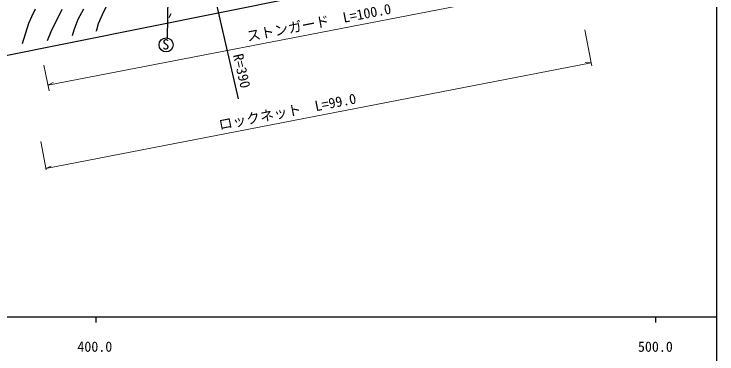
# Model space of a CAD drawing. Units: millimetres, scale not verified. Extents: x 40000 to 680000, y 20000 to 380000.
# Drawn here: x 453416 to 579000, y 198357 to 259094 of the extents above; entities that cross this region are included whole.
import ezdxf
from ezdxf.enums import TextEntityAlignment as Align

# ---------------------------------------------------------------- set-up
doc = ezdxf.new("R2010")
doc.units = ezdxf.units.MM
doc.header["$LTSCALE"] = 1000
for name, color, linetype, lineweight in [('M-BGD', 7, 'Continuous', 25), ('M-STR-HTXT', 7, 'Continuous', 13), ('M-TTL-BAND', 7, 'Continuous', 25)]:
    doc.layers.add(name, color=color, linetype=linetype, lineweight=lineweight)
doc.styles.add('ＭＳ ゴシック', font='')
doc.styles.get('ＭＳ ゴシック').set_extended_font_data('MS Gothic')

msp = doc.modelspace()

# ---------------------------------------------------------------- linework, layer by layer
at = {"layer": 'M-BGD'}
for p, q in [((493488, 243956), (483958, 285498)), ((480850, 254804), (481229, 276705)), ((443819, 250068), (558935, 273232)), ((456591, 258671), (457269, 260026)), ((464889, 258163), (465905, 260026)), ((469207, 259010), (469884, 260364)), ((460063, 255962), (462010, 259941)), ((468529, 257401), (469207, 259010)), ((481145, 258502), (481483, 259179)), ((454898, 253845), (456083, 257486)), ((456083, 257486), (456591, 258671)), ((464127, 256300), (464889, 258163)), ((463873, 255284), (464127, 256300)), ((468106, 256046), (468191, 256300)), ((468191, 256300), (468529, 257401)), ((459385, 254353), (460063, 255962))]:
    msp.add_line(p, q, dxfattribs=at)
msp.add_circle((480582, 253583), 1250, dxfattribs=at)
at = {"layer": 'M-STR-HTXT'}
for p, q in [((459446, 246416), (556850, 265301)), ((556498, 250374), (555397, 256300)), ((459666, 245363), (458708, 249950)), ((459094, 231488), (556498, 250374)), ((556498, 250374), (555465, 250446)), ((556667, 249866), (556498, 250374)), ((459446, 246416), (460377, 246869)), ((459141, 231232), (458200, 236319)), ((459094, 231488), (460025, 231941))]:
    msp.add_line(p, q, dxfattribs=at)
at = {"layer": 'M-TTL-BAND'}
for p, q in [((579000, 20000), (579000, 370000)), ((40000, 205000), (579000, 205000)), ((468000, 205000), (468000, 204000)), ((568000, 205000), (568000, 204000))]:
    msp.add_line(p, q, dxfattribs=at)

# ---------------------------------------------------------------- texts
at = {"layer": 'M-BGD', "style": 'ＭＳ ゴシック'}
msp.add_text('S', height=1833, dxfattribs=at).set_placement((479903, 252210), align=Align.BOTTOM_LEFT)
msp.add_text('R=390', height=1833, rotation=282.92, dxfattribs=at).set_placement((491989, 251649), align=Align.BOTTOM_LEFT)
at = {"layer": 'M-STR-HTXT', "style": 'ＭＳ ゴシック'}
for s, p in [('ストンガード\u3000L=100.0', (495269, 253662)), ('ロックネット\u3000L=99.0', (490260, 237850))]:
    msp.add_text(s, height=1833, rotation=10.973, dxfattribs=at).set_placement(p, align=Align.BOTTOM_LEFT)
at = {"layer": 'M-TTL-BAND', "style": 'ＭＳ ゴシック'}
for s, p in [('400.0', (467844, 198195)), ('500.0', (568000, 198195))]:
    msp.add_text(s, height=1833, dxfattribs=at).set_placement(p, align=Align.BOTTOM_CENTER)

doc.saveas('drawing.dxf')
